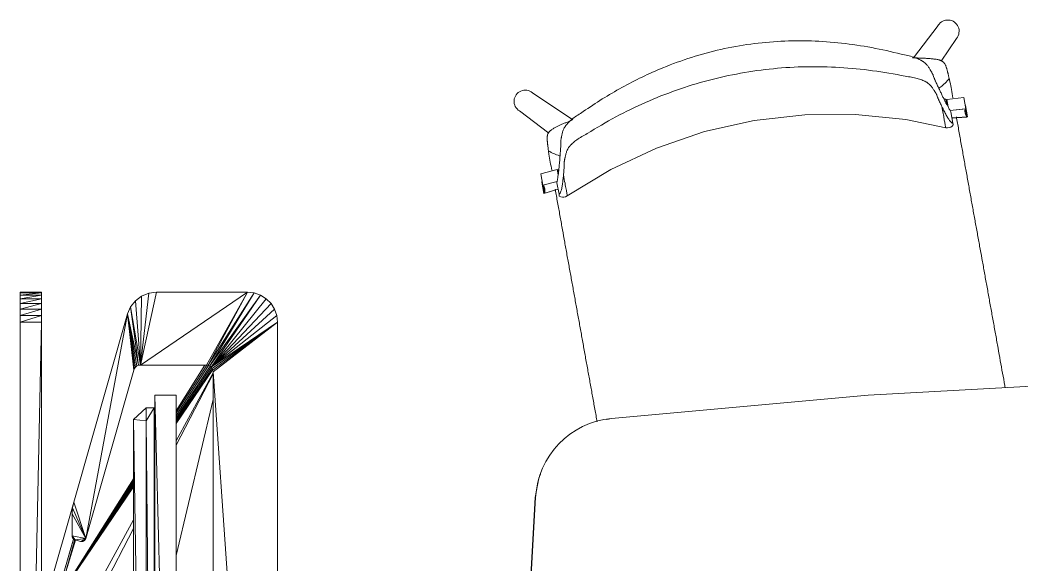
# Model space of a CAD drawing. Header units: millimetres. Extents: x 90978 to 295199, y -4084 to 97293.
# Drawn here: x 179665 to 180831, y 24645 to 25280 of the extents above; entities that cross this region are included whole.
import ezdxf

# ---------------------------------------------------------------- set-up
doc = ezdxf.new("R2010")
doc.units = ezdxf.units.MM
doc.header["$MEASUREMENT"] = 0
doc.layers.get('0').update_dxf_attribs({"linetype": 'CONTINUOUS'})
for name, color, linetype, lineweight in [('A-DETL-THIN', 8, 'CONTINUOUS', 9), ('G-IMPT', 8, 'CONTINUOUS', 9), ('I-FURN', 8, 'CONTINUOUS', 9)]:
    doc.layers.add(name, color=color, linetype=linetype, lineweight=lineweight)

# ---------------------------------------------------------------- blocks, each defined once
blk = doc.blocks.new('Synergy Type 3 - Desk Type 3_dwg_Family - 580997-310579-_3D_-V208-Level 0')
at = {"layer": 'G-IMPT'}
for p, q in [((-710.7, 237.8), (-711.9, 242.9)), ((-642.5, 158.4), (-646.9, 160.4)), ((-642.5, 158.4), (-619.8, 154.1)), ((-619.8, 154.1), (-435.6, 143.9))]:
    blk.add_line(p, q, dxfattribs=at)
blk = doc.blocks.new('Synergy Type 3 - Desk Type 3_dwg_Family - 607669-310583-_3D_-768213-Level 0')
at = {"layer": 'G-IMPT'}
for p, q in [((-532.4, -394.7), (-572.8, -383.2)), ((-532.4, -394.7), (-572.5, -383)), ((-531.9, -392.8), (-570.8, -381.7))]:
    blk.add_line(p, q, dxfattribs=at)
blk = doc.blocks.new('Synergy Type 3 - Desk Type 3_dwg_Family - 609077-310585-_3D_-768214-Level 0')
at = {"layer": 'G-IMPT'}
blk.add_line((-502.5, -415.1), (-614.5, -383.1), dxfattribs=at)
blk = doc.blocks.new('Synergy Type 3 - Desk Type 3_dwg_Family - 641585-310597-_3D_-768220-Level 0')
at = {"layer": 'G-IMPT'}
for p, q in [((240.9, -263.7), (-739.1, -263.7)), ((-739.1, -263.7), (-739.1, -288.7)), ((240.9, -263.7), (-739.1, -288.7)), ((-739.1, -288.7), (240.9, -288.7)), ((-289.1, -288.7), (-724.1, -288.7)), ((-210.8, -288.7), (-724.1, -288.7)), ((-724.1, -289.3), (-724.1, -288.7)), ((-724.1, -289.3), (225.9, -288.7)), ((-724.1, -298.7), (-724.1, -289.3)), ((-709.1, -298.7), (-724.1, -289.3)), ((225.9, -289.3), (-724.1, -289.3)), ((225.9, -289.3), (-709.1, -298.7)), ((-710.5, -313.7), (-724.1, -298.7)), ((-709.1, -298.7), (-724.1, -298.7)), ((210.9, -298.7), (-710.5, -313.7)), ((-710.5, -313.7), (-709.1, -298.7)), ((210.9, -298.7), (-709.1, -298.7)), ((-482.1, -313.7), (-710.5, -313.7))]:
    blk.add_line(p, q, dxfattribs=at)
blk = doc.blocks.new('Synergy Type 3 - Desk Type 3_dwg_Family - 678409-310601-_3D_-768222-Level 0')
at = {"layer": 'G-IMPT'}
for p, q in [((-839.2, -149.2), (-845.9, -153.3)), ((-831.8, -146.6), (-839.2, -149.2)), ((-839.2, -149.2), (-771.7, -223.1)), ((-824.1, -145.7), (-831.8, -146.6)), ((-831.8, -146.6), (-771.7, -223.1)), ((325.9, -145.7), (-824.1, -145.7)), ((-824.1, -145.7), (-771.7, -223.1)), ((-824.1, -145.7), (-770.1, -221.8)), ((-824.1, -145.7), (-768.1, -221)), ((-824.1, -145.7), (-766.1, -220.7)), ((325.9, -145.7), (-766.1, -220.7)), ((-851.4, -158.9), (-855.6, -165.5)), ((-845.9, -153.3), (-851.4, -158.9)), ((-851.4, -158.9), (-771.7, -223.1)), ((-845.9, -153.3), (-771.7, -223.1)), ((-858.2, -172.9), (-859.1, -180.7)), ((-855.6, -165.5), (-858.2, -172.9)), ((-858.2, -172.9), (-773.8, -226.6)), ((-858.2, -172.9), (-773, -224.7)), ((-855.6, -165.5), (-773, -224.7)), ((-855.6, -165.5), (-771.7, -223.1)), ((-859.1, -180.7), (-859.1, -286.9)), ((-859.1, -180.7), (-774.1, -305.5)), ((-859.1, -180.7), (-773.8, -226.6)), ((-859.1, -180.7), (-774.1, -228.7)), ((-770.1, -221.8), (-768.1, -221)), ((-768.1, -221), (-766.1, -220.7)), ((-766.1, -220.7), (267.9, -220.7)), ((-773.8, -226.6), (-774.1, -228.7)), ((-774.1, -305.5), (-774.1, -228.7)), ((-773.8, -226.6), (-773, -224.7)), ((-773.8, -226.7), (-773.8, -226.6)), ((-773, -224.7), (-771.7, -223.1)), ((-771.7, -223.1), (-770.1, -221.8)), ((-857.9, -295.8), (-859.1, -286.9)), ((-774.1, -305.5), (-859.1, -286.9)), ((-854.5, -304.2), (-857.9, -295.8)), ((-774.1, -305.5), (-857.9, -295.8)), ((-849, -311.4), (-854.5, -304.2)), ((-774.1, -305.5), (-854.5, -304.2)), ((-774.1, -305.5), (-849, -311.4)), ((-849, -311.4), (-842, -316.9)), ((-774.1, -305.5), (-842, -316.9)), ((-773.8, -307.6), (-842, -316.9)), ((-773.8, -307.6), (-833.7, -320.5)), ((-773, -309.5), (-833.7, -320.5)), ((-771.8, -311.1), (-833.7, -320.5)), ((-770.1, -312.4), (-833.7, -320.5)), ((-768.3, -313.2), (-833.7, -320.5)), ((-773.8, -307.6), (-774.1, -305.5)), ((-773, -309.5), (-773.8, -307.6)), ((-771.8, -311.1), (-773, -309.5)), ((-770.1, -312.4), (-771.8, -311.1)), ((-770.1, -312.4), (-768.3, -313.2)), ((-572.1, -369.2), (-768.3, -313.2)), ((-842, -316.9), (-833.7, -320.5)), ((-614.5, -383.1), (-833.7, -320.5)), ((-572.1, -369.2), (-833.7, -320.5)), ((-614.5, -383.1), (-572.1, -369.2)), ((-607.7, -384.6), (-572.1, -369.2)), ((-600.8, -385), (-572.1, -369.2)), ((-575.2, -385), (-572.1, -369.2)), ((-570.9, -369.8), (-572.1, -369.2)), ((-570.4, -381.4), (-572.1, -369.2)), ((-568.6, -375.4), (-572.1, -369.2)), ((-569.9, -370.6), (-570.9, -369.8)), ((-569.9, -370.6), (-570.9, -369.8)), ((-568.5, -374.1), (-570.9, -369.8)), ((-568.6, -375.4), (-570.9, -369.8)), ((-568.5, -374.1), (-570.9, -369.8)), ((-568.6, -372.8), (-570.9, -369.8)), ((-568.6, -372.8), (-570.9, -369.8)), ((-569.9, -370.6), (-570.9, -369.8)), ((-569.1, -371.6), (-569.9, -370.6)), ((-569.1, -371.6), (-569.9, -370.6)), ((-568.6, -372.8), (-569.9, -370.6)), ((-568.6, -372.8), (-569.9, -370.6)), ((-569.1, -371.6), (-569.9, -370.6)), ((-568.6, -372.8), (-569.1, -371.6)), ((-568.6, -372.8), (-569.1, -371.6)), ((-568.6, -372.8), (-569.1, -371.6)), ((-568.5, -374.1), (-568.6, -372.8)), ((-568.5, -374.1), (-568.6, -372.8)), ((-568.5, -374.1), (-568.6, -372.8)), ((-607.7, -384.6), (-614.5, -383.1)), ((-607.7, -384.6), (-600.8, -385)), ((-570.4, -381.4), (-575.2, -385)), ((-573.9, -384.9), (-575.2, -385)), ((-573.9, -384.9), (-575.2, -385)), ((-573.9, -384.9), (-575.2, -385)), ((-570.4, -381.4), (-573.9, -384.9)), ((-570.4, -381.4), (-573.9, -384.9)), ((-572.7, -384.4), (-573.9, -384.9)), ((-572.7, -384.4), (-573.9, -384.9)), ((-572.7, -384.4), (-573.9, -384.9)), ((-570.4, -381.4), (-572.7, -384.4)), ((-570.4, -381.4), (-572.7, -384.4)), ((-570.9, -382.6), (-572.7, -384.4)), ((-570.9, -382.6), (-572.7, -384.4)), ((-571.7, -383.6), (-572.7, -384.4)), ((-571.7, -383.6), (-572.7, -384.4)), ((-571.7, -383.6), (-572.7, -384.4)), ((-570.9, -382.6), (-571.7, -383.6)), ((-570.9, -382.6), (-571.7, -383.6)), ((-570.9, -382.6), (-571.7, -383.6)), ((-570.9, -382.6), (-570.4, -381.4)), ((-570.4, -381.4), (-570.9, -382.6)), ((-570.9, -382.6), (-570.4, -381.4)), ((-570.4, -381.4), (-568.6, -375.4)), ((-568.5, -374.1), (-568.6, -375.4)), ((-568.6, -375.4), (-568.5, -374.1)), ((-568.5, -374.1), (-568.6, -375.4)), ((-600.8, -385), (-575.2, -385))]:
    blk.add_line(p, q, dxfattribs=at)
blk = doc.blocks.new('Synergy Type 3 - Desk Type 3_dwg_Family - 680513-310603-_3D_-V210-Level 0')
at = {"layer": 'G-IMPT'}
for p, q in [((-706.2, -263.7), (-768.9, -221.3)), ((-686, -263.7), (-765.1, -220.7)), ((-680.6, -263.7), (-763.9, -220.7)), ((-552.3, -263.7), (-734.1, -220.7)), ((-718.3, -263.7), (-773.8, -228.3)), ((-720.9, -263.7), (-773.8, -230.4)), ((-715.5, -263.7), (-773.6, -226.2)), ((-712.8, -263.7), (-772.8, -224.4)), ((-710.2, -263.7), (-771.6, -223)), ((-708, -263.7), (-770.3, -222)), ((-502.1, -401.7), (-641.6, -313.7)), ((-502.1, -401.7), (-640, -313.7)), ((-502.1, -401.7), (-638.2, -313.7)), ((-502.1, -401.7), (-636.4, -313.7)), ((-502.1, -401.7), (-634.8, -313.7)), ((-502.1, -401.7), (-633.4, -313.7)), ((-502.1, -401.7), (-632.2, -313.7)), ((-502.1, -363.7), (-594, -313.7)), ((-487.1, -363.7), (-583.9, -313.7)), ((-502.1, -401.7), (-570.3, -381.1))]:
    blk.add_line(p, q, dxfattribs=at)
blk = doc.blocks.new('Synergy Type 3 - Desk Type 3_dwg_Family - 687609-310611-_3D_-768227-Level 0')
at = {"layer": 'G-IMPT'}
for p, q in [((-859.1, -445.7), (-859.1, -420.7)), ((-858.2, -420.7), (-859.1, -420.7)), ((-858.2, -445.7), (-859.1, -420.7)), ((-855.6, -420.7), (-858.2, -420.7)), ((-858.2, -445.7), (-858.2, -420.7)), ((-855.6, -445.7), (-858.2, -420.7)), ((-855.6, -420.7), (-851.4, -420.7)), ((-855.6, -445.7), (-855.6, -420.7)), ((-851.4, -445.7), (-855.6, -420.7)), ((-845.9, -420.7), (-851.4, -420.7)), ((-851.4, -445.7), (-851.4, -420.7)), ((-845.9, -445.7), (-851.4, -420.7)), ((-839.2, -420.7), (-845.9, -420.7)), ((-839.2, -445.7), (-845.9, -420.7)), ((-845.9, -445.7), (-845.9, -420.7)), ((-839.2, -420.7), (-831.8, -420.7)), ((-831.8, -445.7), (-839.2, -420.7)), ((-839.2, -445.7), (-839.2, -420.7)), ((-831.8, -420.7), (-824.1, -420.7)), ((-831.8, -445.7), (-831.8, -420.7)), ((-824.1, -445.7), (-831.8, -420.7)), ((325.9, -420.7), (-824.1, -420.7)), ((-824.1, -445.7), (-824.1, -420.7)), ((325.9, -445.7), (-824.1, -420.7)), ((-859.1, -445.7), (-858.2, -445.7)), ((-858.2, -445.7), (-855.6, -445.7)), ((-855.6, -445.7), (-851.4, -445.7)), ((-851.4, -445.7), (-845.9, -445.7)), ((-839.2, -445.7), (-845.9, -445.7)), ((-831.8, -445.7), (-839.2, -445.7)), ((-831.8, -445.7), (-824.1, -445.7)), ((-824.1, -445.7), (325.9, -445.7))]:
    blk.add_line(p, q, dxfattribs=at)

msp = doc.modelspace()

# ---------------------------------------------------------------- linework, layer by layer
at = {"layer": 'A-DETL-THIN'}
for p, q in [((180951.6, 24859.5), (180652.3, 24843.1)), ((180652.3, 24843.1), (180353.5, 24815.8)), ((180264.9, 24723.8), (180255.9, 24564.4))]:
    msp.add_line(p, q, dxfattribs=at)
msp.add_arc((180362.4, 24718.6), 97.6, 95.2275, 176.9515, dxfattribs=at)
at = {"layer": 'I-FURN'}
for p, q in [((180733.9, 25273.6), (180705.1, 25235.7)), ((180737.4, 25232.1), (180755.1, 25258.4)), ((180308.4, 25163.6), (180261.3, 25195.2)), ((180743.7, 25187.4), (180763.5, 25189.6)), ((180763.5, 25189.6), (180765.9, 25176.5)), ((180743.8, 25181.4), (180742.8, 25187.2)), ((180745.3, 25178.7), (180743.7, 25187.4)), ((180768, 25167), (180765.6, 25180.1)), ((180246.2, 25173.9), (180280.3, 25148.1)), ((180519.5, 25162.9), (180578.3, 25169.6)), ((180578.3, 25169.6), (180637.4, 25169.9)), ((180637.4, 25169.9), (180696.2, 25163.8)), ((180765.9, 25176.5), (180747.6, 25174.4)), ((180765, 25176.3), (180747.7, 25174.4)), ((180750.9, 25159.6), (180748.4, 25173)), ((180749.7, 25165.9), (180768, 25167)), ((180749.8, 25165.7), (180767, 25166.8)), ((180461.8, 25149.9), (180519.5, 25162.9)), ((180696.2, 25163.8), (180742.5, 25154.4)), ((180744.7, 25154.2), (180742.5, 25154.4)), ((180746.9, 25154.6), (180744.7, 25154.2)), ((180748.3, 25155.2), (180746.9, 25154.6)), ((180749.9, 25156.2), (180748.3, 25155.2)), ((180751.2, 25157.6), (180749.9, 25156.2)), ((180405.9, 25130.7), (180461.8, 25149.9)), ((180352.4, 25105.6), (180405.9, 25130.7)), ((180270.9, 25100.7), (180290.2, 25105.6)), ((180273.2, 25087.6), (180270.9, 25100.7)), ((180290.2, 25105.6), (180291.2, 25099.7)), ((180291.1, 25105.7), (180291.7, 25102.8)), ((180301.9, 25074.9), (180352.4, 25105.6)), ((180272.3, 25091.1), (180274.6, 25077.9)), ((180290.1, 25091.8), (180273.2, 25087.6)), ((180292.3, 25076.9), (180289.8, 25090.3)), ((180274.6, 25077.9), (180291.2, 25083)), ((180275.6, 25078.1), (180291.2, 25082.9)), ((180292.6, 25074.8), (180294.3, 25074)), ((180294.3, 25074), (180296.2, 25073.6)), ((180296.2, 25073.6), (180297.7, 25073.6)), ((180297.7, 25073.6), (180299.9, 25074)), ((180299.9, 25074), (180301.9, 25074.9))]:
    msp.add_line(p, q, dxfattribs=at)
for centre, start, end in [((180745, 25266.8), 320.6202, 148.2364), ((180253, 25185.1), 50.6436, 238.2599)]:
    msp.add_arc(centre, 13.1, start, end, dxfattribs=at)
for centre, start_param, end_param in [((180780.9, 25188.3), 3.380441, 3.464082), ((180782.3, 25175), 2.884586, 3.464082), ((180783.2, 25175.2), 2.884586, 3.464082), ((180255.1, 25093.4), 5.960696, 6.044337), ((180257.4, 25080.3), 5.960696, 6.540192), ((180258.4, 25080.5), 5.960696, 6.540192)]:
    msp.add_ellipse(centre, major_axis=(17.1, 3.1), ratio=0.978487, start_param=start_param, end_param=end_param, dxfattribs=at)
for points, knots in [([(180320.5, 25173.2), (180335, 25183.4), (180365, 25202.1), (180418.2, 25227.8), (180480.2, 25247.6), (180550.6, 25257.1), (180609.7, 25255.1), (180656.4, 25248.1), (180679.4, 25243), (180690.8, 25240)], [-1, -1, -1, -1, -0.863636, -0.727273, -0.545455, -0.363636, -0.181818, -0.090909, 0, 0, 0, 0]), ([(180690.8, 25240), (180693.4, 25239.5), (180698.4, 25238.5), (180703.9, 25237), (180707.8, 25235.6), (180710.5, 25234.5), (180712.6, 25233.5), (180713.9, 25232.8), (180714.7, 25232.4), (180715.2, 25232.1), (180715.8, 25231.7), (180716.4, 25231.3), (180717.5, 25230.5), (180718.9, 25229.3), (180720.4, 25227.8), (180721.6, 25226.3), (180722.6, 25224.8), (180723.6, 25223.2), (180724.3, 25222), (180724.8, 25221.2), (180725.1, 25220.7), (180725.4, 25220.4), (180725.6, 25220), (180725.9, 25219.6), (180726.3, 25218.8), (180726.9, 25217.7), (180727.5, 25216.5), (180728.1, 25214.8), (180728.7, 25213.2), (180729.3, 25211.6), (180729.8, 25210.4), (180730.4, 25209.2), (180731.1, 25207.6), (180732.4, 25204.8), (180734.2, 25201), (180736.1, 25196.8), (180738, 25192.9), (180739.8, 25189), (180741.6, 25185.5), (180743.2, 25182.4), (180744.3, 25180.5), (180744.8, 25179.6)], [0, 0, 0, 0, 0.035714, 0.071429, 0.089286, 0.107143, 0.125, 0.133929, 0.138393, 0.142857, 0.147321, 0.151786, 0.160714, 0.178571, 0.196429, 0.214286, 0.232143, 0.25, 0.267857, 0.276786, 0.28125, 0.285714, 0.290179, 0.294643, 0.303571, 0.321429, 0.339286, 0.357143, 0.392857, 0.410714, 0.428571, 0.446429, 0.464286, 0.5, 0.571429, 0.642857, 0.714286, 0.785714, 0.857143, 0.928571, 1, 1, 1, 1]), ([(180707.7, 25235.7), (180710.1, 25235.6), (180713.9, 25235.5), (180718.5, 25235.3), (180721, 25235.1), (180722.9, 25235), (180724.6, 25234.9), (180726.2, 25234.7), (180727.9, 25234.6), (180729.7, 25234.3), (180731.5, 25234.1), (180733.3, 25233.7), (180734.7, 25233.4), (180735.8, 25233.1), (180736.5, 25232.8), (180737.3, 25232.5), (180738.2, 25232), (180739.3, 25231.3), (180740.4, 25230.3), (180741.3, 25229.2), (180741.9, 25228.1), (180742.5, 25226.8), (180742.9, 25225.7), (180743.2, 25224.8), (180743.3, 25224.3), (180743.5, 25223.9), (180743.6, 25223.6), (180743.7, 25223.1), (180744, 25222.2), (180744.3, 25221), (180744.6, 25219.8), (180744.9, 25218.9), (180745.1, 25218.1), (180745.3, 25217.3), (180745.5, 25216.2), (180746, 25214.3), (180746.4, 25212.7), (180746.6, 25211.6)], [0, 0, 0, 0, 0.125, 0.1875, 0.21875, 0.25, 0.28125, 0.3125, 0.34375, 0.375, 0.40625, 0.4375, 0.46875, 0.484375, 0.5, 0.515625, 0.53125, 0.5625, 0.59375, 0.625, 0.65625, 0.6875, 0.71875, 0.734375, 0.742188, 0.75, 0.757812, 0.765625, 0.78125, 0.8125, 0.84375, 0.859375, 0.875, 0.890625, 0.90625, 0.9375, 1, 1, 1, 1]), ([(180695.4, 25214.3), (180682.8, 25217), (180657.5, 25221.3), (180606.2, 25226.4), (180541.6, 25225.2), (180465.4, 25211.5), (180404.5, 25190), (180358.2, 25167.4), (180336, 25154.4), (180325.1, 25147.5)], [-1, -1, -1, -1, -0.9, -0.8, -0.6, -0.4, -0.2, -0.1, 0, 0, 0, 0]), ([(180738.1, 25179), (180737.4, 25180.4), (180736.3, 25182.6), (180735.1, 25185.2), (180734.4, 25186.7), (180733.8, 25187.9), (180733.4, 25189), (180732.8, 25190.4), (180732.4, 25191.8), (180731.8, 25193.2), (180731.3, 25194.3), (180730.7, 25195.2), (180730.3, 25195.9), (180730, 25196.3), (180729.8, 25196.6), (180729.6, 25196.9), (180729.3, 25197.4), (180728.7, 25198.2), (180728, 25199.3), (180727, 25200.8), (180725.9, 25202.3), (180724.6, 25203.8), (180723.1, 25205.3), (180721.7, 25206.5), (180720.6, 25207.2), (180719.9, 25207.6), (180719.4, 25207.9), (180718.8, 25208.2), (180718.1, 25208.6), (180716.8, 25209.2), (180714.7, 25210.1), (180712, 25211.1), (180708.2, 25212.2), (180702.8, 25213.4), (180698, 25214), (180695.4, 25214.3)], [0, 0, 0, 0, 0.125, 0.1875, 0.21875, 0.25, 0.28125, 0.3125, 0.375, 0.40625, 0.4375, 0.46875, 0.484375, 0.492188, 0.5, 0.507812, 0.515625, 0.53125, 0.5625, 0.59375, 0.625, 0.65625, 0.6875, 0.71875, 0.734375, 0.742188, 0.75, 0.757812, 0.765625, 0.78125, 0.8125, 0.84375, 0.875, 0.9375, 1, 1, 1, 1]), ([(180734.4, 25200.3), (180735.2, 25200.8), (180737.7, 25202.7), (180741.8, 25206.3), (180745.1, 25209.7), (180746.6, 25211.6)], [0.93303317, 0.93303317, 0.93303317, 0.93303317, 0.94444444, 0.97222222, 1, 1, 1, 1]), ([(180738.1, 25179), (180738.6, 25176), (180739.6, 25170.7), (180740.7, 25164.4), (180741.6, 25159.8), (180742, 25157.1), (180742.3, 25155.7), (180742.4, 25155.3), (180742.4, 25155.1)], [0, 0, 0, 0, 0.1111111, 0.2222222, 0.3333333, 0.4444444, 0.5, 0.5555556, 0.5555556, 0.5555556, 0.5555556]), ([(180742.8, 25187.1), (180742.4, 25187.4), (180741.6, 25187.8), (180740.7, 25188.2), (180740.3, 25188.4)], [-0.8810546, -0.8810546, -0.8810546, -0.8810546, -0.6666667, -0.4718724, -0.4718724, -0.4718724, -0.4718724]), ([(180291, 25097.8), (180291.3, 25099.7), (180291.8, 25103.1), (180292.3, 25108.3), (180292.7, 25112.5), (180293.1, 25116.9), (180293.4, 25121.5), (180293.8, 25125.7), (180294, 25129.1), (180294.2, 25131.4), (180294.3, 25133.1), (180294.3, 25134.8), (180294.3, 25136.5), (180294.3, 25138.3), (180294.4, 25139.7), (180294.6, 25140.9), (180294.7, 25141.8), (180294.8, 25142.3), (180294.9, 25142.7), (180295, 25143.1), (180295.1, 25143.7), (180295.3, 25144.6), (180295.6, 25146), (180296, 25147.8), (180296.4, 25149.6), (180297, 25151.4), (180297.8, 25153.3), (180298.7, 25154.9), (180299.5, 25156.1), (180299.9, 25156.7), (180300.3, 25157.2), (180300.7, 25157.7), (180301.3, 25158.4), (180302.3, 25159.5), (180303.9, 25161.2), (180306.1, 25163.2), (180309.2, 25165.8), (180313.8, 25169.2), (180318.2, 25171.8), (180320.5, 25173.2)], [0, 0, 0, 0, 0.142857, 0.214286, 0.285714, 0.357143, 0.428571, 0.5, 0.535714, 0.571429, 0.589286, 0.607143, 0.642857, 0.660714, 0.678571, 0.696429, 0.705357, 0.709821, 0.714286, 0.71875, 0.723214, 0.732143, 0.75, 0.767857, 0.785714, 0.803571, 0.821429, 0.839286, 0.848214, 0.852679, 0.857143, 0.861607, 0.866071, 0.875, 0.892857, 0.910714, 0.928571, 0.964286, 1, 1, 1, 1]), ([(180754.9, 25166.9), (180755, 25166.5), (180756, 25161), (180757.9, 25150.4), (180760.6, 25135.2), (180763.3, 25120.4), (180765.5, 25108.1), (180767.3, 25098.2), (180768.7, 25090.6), (180770, 25083.1), (180771.8, 25073.2), (180774, 25060.9), (180776.2, 25048.6), (180778, 25038.8), (180779.4, 25031.4), (180780.7, 25023.9), (180782.5, 25014.1), (180784.7, 25002), (180786.9, 24989.8), (180788.6, 24979.9), (180790, 24972.4), (180791.4, 24964.9), (180793.1, 24955), (180795.4, 24942.6), (180798.1, 24927.7), (180800.8, 24912.6), (180803.5, 24897.6), (180806.1, 24883), (180808.7, 24868.6), (180810.6, 24858.2), (180811.6, 24852.7), (180811.7, 24851.9)], [-0.896036, -0.896036, -0.896036, -0.896036, -0.8928571, -0.8571429, -0.8214286, -0.7857143, -0.75, -0.7321429, -0.7142857, -0.6964286, -0.6785714, -0.6428571, -0.6071429, -0.5892857, -0.5714286, -0.5535714, -0.5357143, -0.5, -0.4642857, -0.4464286, -0.4285714, -0.4107143, -0.3928571, -0.3571429, -0.3214286, -0.2857143, -0.25, -0.2142857, -0.1785714, -0.1428571, -0.1373945, -0.1373945, -0.1373945, -0.1373945]), ([(180279.9, 25127.5), (180279.8, 25128.5), (180279.6, 25130.2), (180279.4, 25132.1), (180279.2, 25133.2), (180279.1, 25134), (180279, 25134.8), (180278.9, 25135.8), (180278.8, 25137), (180278.7, 25138.3), (180278.6, 25139.2), (180278.6, 25139.7), (180278.6, 25140.1), (180278.6, 25140.5), (180278.5, 25141), (180278.5, 25141.9), (180278.5, 25143.1), (180278.6, 25144.5), (180278.8, 25145.8), (180279.2, 25147.1), (180279.9, 25148.4), (180280.7, 25149.5), (180281.4, 25150.3), (180282, 25150.8), (180282.6, 25151.3), (180283.5, 25152), (180284.7, 25152.8), (180286.2, 25153.7), (180287.9, 25154.6), (180289.5, 25155.5), (180291, 25156.2), (180292.4, 25156.9), (180294, 25157.6), (180295.7, 25158.4), (180298, 25159.4), (180302.2, 25161.2), (180305.8, 25162.7), (180308, 25163.6)], [0, 0, 0, 0, 0.0625, 0.09375, 0.109375, 0.125, 0.140625, 0.15625, 0.1875, 0.21875, 0.234375, 0.242188, 0.25, 0.257812, 0.265625, 0.28125, 0.3125, 0.34375, 0.375, 0.40625, 0.4375, 0.46875, 0.484375, 0.5, 0.515625, 0.53125, 0.5625, 0.59375, 0.625, 0.65625, 0.6875, 0.71875, 0.75, 0.78125, 0.8125, 0.875, 1, 1, 1, 1]), ([(180750.9, 25159.2), (180751, 25158.9), (180751.1, 25158.1), (180751.2, 25157.5), (180751.2, 25157.6), (180751.1, 25158.3), (180751, 25159.1), (180750.9, 25159.6)], [0.4162183, 0.4162183, 0.4162183, 0.4162183, 0.5, 0.625, 0.75, 0.875, 1, 1, 1, 1]), ([(180325.1, 25147.5), (180322.8, 25146.4), (180318.5, 25144), (180313.9, 25141.1), (180310.7, 25138.7), (180308.5, 25136.8), (180306.9, 25135.3), (180305.8, 25134.2), (180305.3, 25133.6), (180304.9, 25133.2), (180304.5, 25132.7), (180304, 25132.1), (180303.2, 25131), (180302.3, 25129.4), (180301.4, 25127.5), (180300.8, 25125.6), (180300.2, 25123.8), (180299.8, 25122.1), (180299.5, 25120.7), (180299.3, 25119.8), (180299.2, 25119.3), (180299.1, 25118.9), (180299, 25118.6), (180298.9, 25118.1), (180298.7, 25117.3), (180298.5, 25116.2), (180298.4, 25115), (180298.4, 25113.5), (180298.4, 25112), (180298.4, 25110.5), (180298.3, 25109.3), (180298.2, 25108), (180298.1, 25106.4), (180297.8, 25103.5), (180297.6, 25101.1), (180297.5, 25099.5)], [0, 0, 0, 0, 0.0625, 0.125, 0.15625, 0.1875, 0.21875, 0.234375, 0.242188, 0.25, 0.257812, 0.265625, 0.28125, 0.3125, 0.34375, 0.375, 0.40625, 0.4375, 0.46875, 0.484375, 0.492188, 0.5, 0.507812, 0.515625, 0.53125, 0.5625, 0.59375, 0.625, 0.6875, 0.71875, 0.75, 0.78125, 0.8125, 0.875, 1, 1, 1, 1]), ([(180279.9, 25127.5), (180282, 25126.2), (180286.3, 25124.1), (180290.9, 25122.3), (180293.5, 25121.6), (180293.9, 25121.5)], [0, 0, 0, 0, 0.02777778, 0.05555556, 0.06066679, 0.06066679, 0.06066679, 0.06066679]), ([(180301.9, 25074.9), (180301.9, 25074.9), (180301.9, 25075), (180301.8, 25075.6), (180301.6, 25076.5), (180301.3, 25078.4), (180300.6, 25082.3), (180299.3, 25089.3), (180298.1, 25095.8), (180297.5, 25099.5)], [0.3374293, 0.3374293, 0.3374293, 0.3374293, 0.3888889, 0.4444444, 0.5138889, 0.5833333, 0.7222222, 0.8611111, 1, 1, 1, 1]), ([(180336.6, 24811.9), (180336.5, 24812.5), (180336, 24815.5), (180335, 24821), (180333.6, 24828.5), (180332.3, 24836), (180330.5, 24845.9), (180328.3, 24858.2), (180326.1, 24870.4), (180324.3, 24880.3), (180322.9, 24887.8), (180321.6, 24895.3), (180319.8, 24905.3), (180317.6, 24917.6), (180314.9, 24932.3), (180312.2, 24947.2), (180309.5, 24962.1), (180306.9, 24976.8), (180304.7, 24989), (180302.9, 24998.9), (180301.5, 25006.4), (180300.2, 25013.9), (180298.4, 25023.6), (180296.3, 25035.6), (180294.1, 25047.8), (180292.3, 25057.8), (180290.9, 25065.4), (180289.5, 25073), (180288.5, 25078.8), (180287.9, 25082), (180287.8, 25082.7)], [-0.754181, -0.754181, -0.754181, -0.754181, -0.75, -0.7321429, -0.7142857, -0.6964286, -0.6785714, -0.6428571, -0.6071429, -0.5892857, -0.5714286, -0.5535714, -0.5357143, -0.5, -0.4642857, -0.4285714, -0.3928571, -0.3571429, -0.3214286, -0.3035714, -0.2857143, -0.2678571, -0.25, -0.2142857, -0.1785714, -0.1607143, -0.1428571, -0.125, -0.1071429, -0.1022726, -0.1022726, -0.1022726, -0.1022726]), ([(180292.3, 25076.9), (180292.4, 25076.3), (180292.5, 25075.5), (180292.6, 25074.9), (180292.6, 25074.8), (180292.5, 25075.4), (180292.4, 25076.2), (180292.3, 25076.5)], [0, 0, 0, 0, 0.125, 0.25, 0.375, 0.5, 0.5828112, 0.5828112, 0.5828112, 0.5828112])]:
    msp.add_open_spline(points, degree=3, knots=knots, dxfattribs=at)
for points in [[(180704, 25235.7), (180705.3, 25235.7), (180706.5, 25235.7), (180707.7, 25235.7)], [(180707.7, 25235.7), (180706.5, 25235.7), (180705.2, 25235.7), (180704, 25235.7)], [(180746.6, 25211.6), (180746.8, 25211), (180747.1, 25209.8), (180747.4, 25208.5), (180747.5, 25207.9)], [(180747.5, 25207.9), (180748.6, 25201.9), (180749.7, 25195.7), (180750.9, 25189.3)], [(180750.9, 25159.6), (180750.4, 25159.7), (180749.4, 25160.3), (180747.5, 25162.1), (180745.5, 25165), (180743.3, 25168.9), (180740.7, 25173.5), (180739, 25177.1), (180738.1, 25179)], [(180744.8, 25179.6), (180745.4, 25178.4), (180746.7, 25176.1), (180747.9, 25174), (180748.4, 25173)], [(180280.4, 25123.6), (180280.3, 25124.3), (180280.2, 25125.5), (180280, 25126.8), (180279.9, 25127.5)], [(180283.8, 25105), (180282.6, 25111.4), (180281.5, 25117.6), (180280.4, 25123.6)], [(180289.8, 25090.3), (180290, 25091.4), (180290.4, 25093.8), (180290.8, 25096.4), (180291, 25097.8)], [(180297.5, 25099.5), (180297.3, 25097.4), (180296.9, 25093.4), (180296.1, 25088.2), (180295.4, 25083.8), (180294.5, 25080.4), (180293.4, 25078), (180292.7, 25077.1), (180292.3, 25076.9)]]:
    msp.add_open_spline(points, degree=3, dxfattribs=at)

# ---------------------------------------------------------------- block references
at = {"rotation": 270.0000000000001}
for name in ['Synergy Type 3 - Desk Type 3_dwg_Family - 687609-310611-_3D_-768227-Level 0', 'Synergy Type 3 - Desk Type 3_dwg_Family - 687609-310611-_3D_-768227-Level 0', 'Synergy Type 3 - Desk Type 3_dwg_Family - 678409-310601-_3D_-768222-Level 0', 'Synergy Type 3 - Desk Type 3_dwg_Family - 678409-310601-_3D_-768222-Level 0', 'Synergy Type 3 - Desk Type 3_dwg_Family - 680513-310603-_3D_-V210-Level 0', 'Synergy Type 3 - Desk Type 3_dwg_Family - 680513-310603-_3D_-V210-Level 0', 'Synergy Type 3 - Desk Type 3_dwg_Family - 641585-310597-_3D_-768220-Level 0', 'Synergy Type 3 - Desk Type 3_dwg_Family - 641585-310597-_3D_-768220-Level 0', 'Synergy Type 3 - Desk Type 3_dwg_Family - 580997-310579-_3D_-V208-Level 0', 'Synergy Type 3 - Desk Type 3_dwg_Family - 580997-310579-_3D_-V208-Level 0', 'Synergy Type 3 - Desk Type 3_dwg_Family - 609077-310585-_3D_-768214-Level 0', 'Synergy Type 3 - Desk Type 3_dwg_Family - 609077-310585-_3D_-768214-Level 0', 'Synergy Type 3 - Desk Type 3_dwg_Family - 607669-310583-_3D_-768213-Level 0', 'Synergy Type 3 - Desk Type 3_dwg_Family - 607669-310583-_3D_-768213-Level 0']:
    msp.add_blockref(name, (180110.3, 24103.9), dxfattribs=at)

doc.saveas('drawing.dxf')
